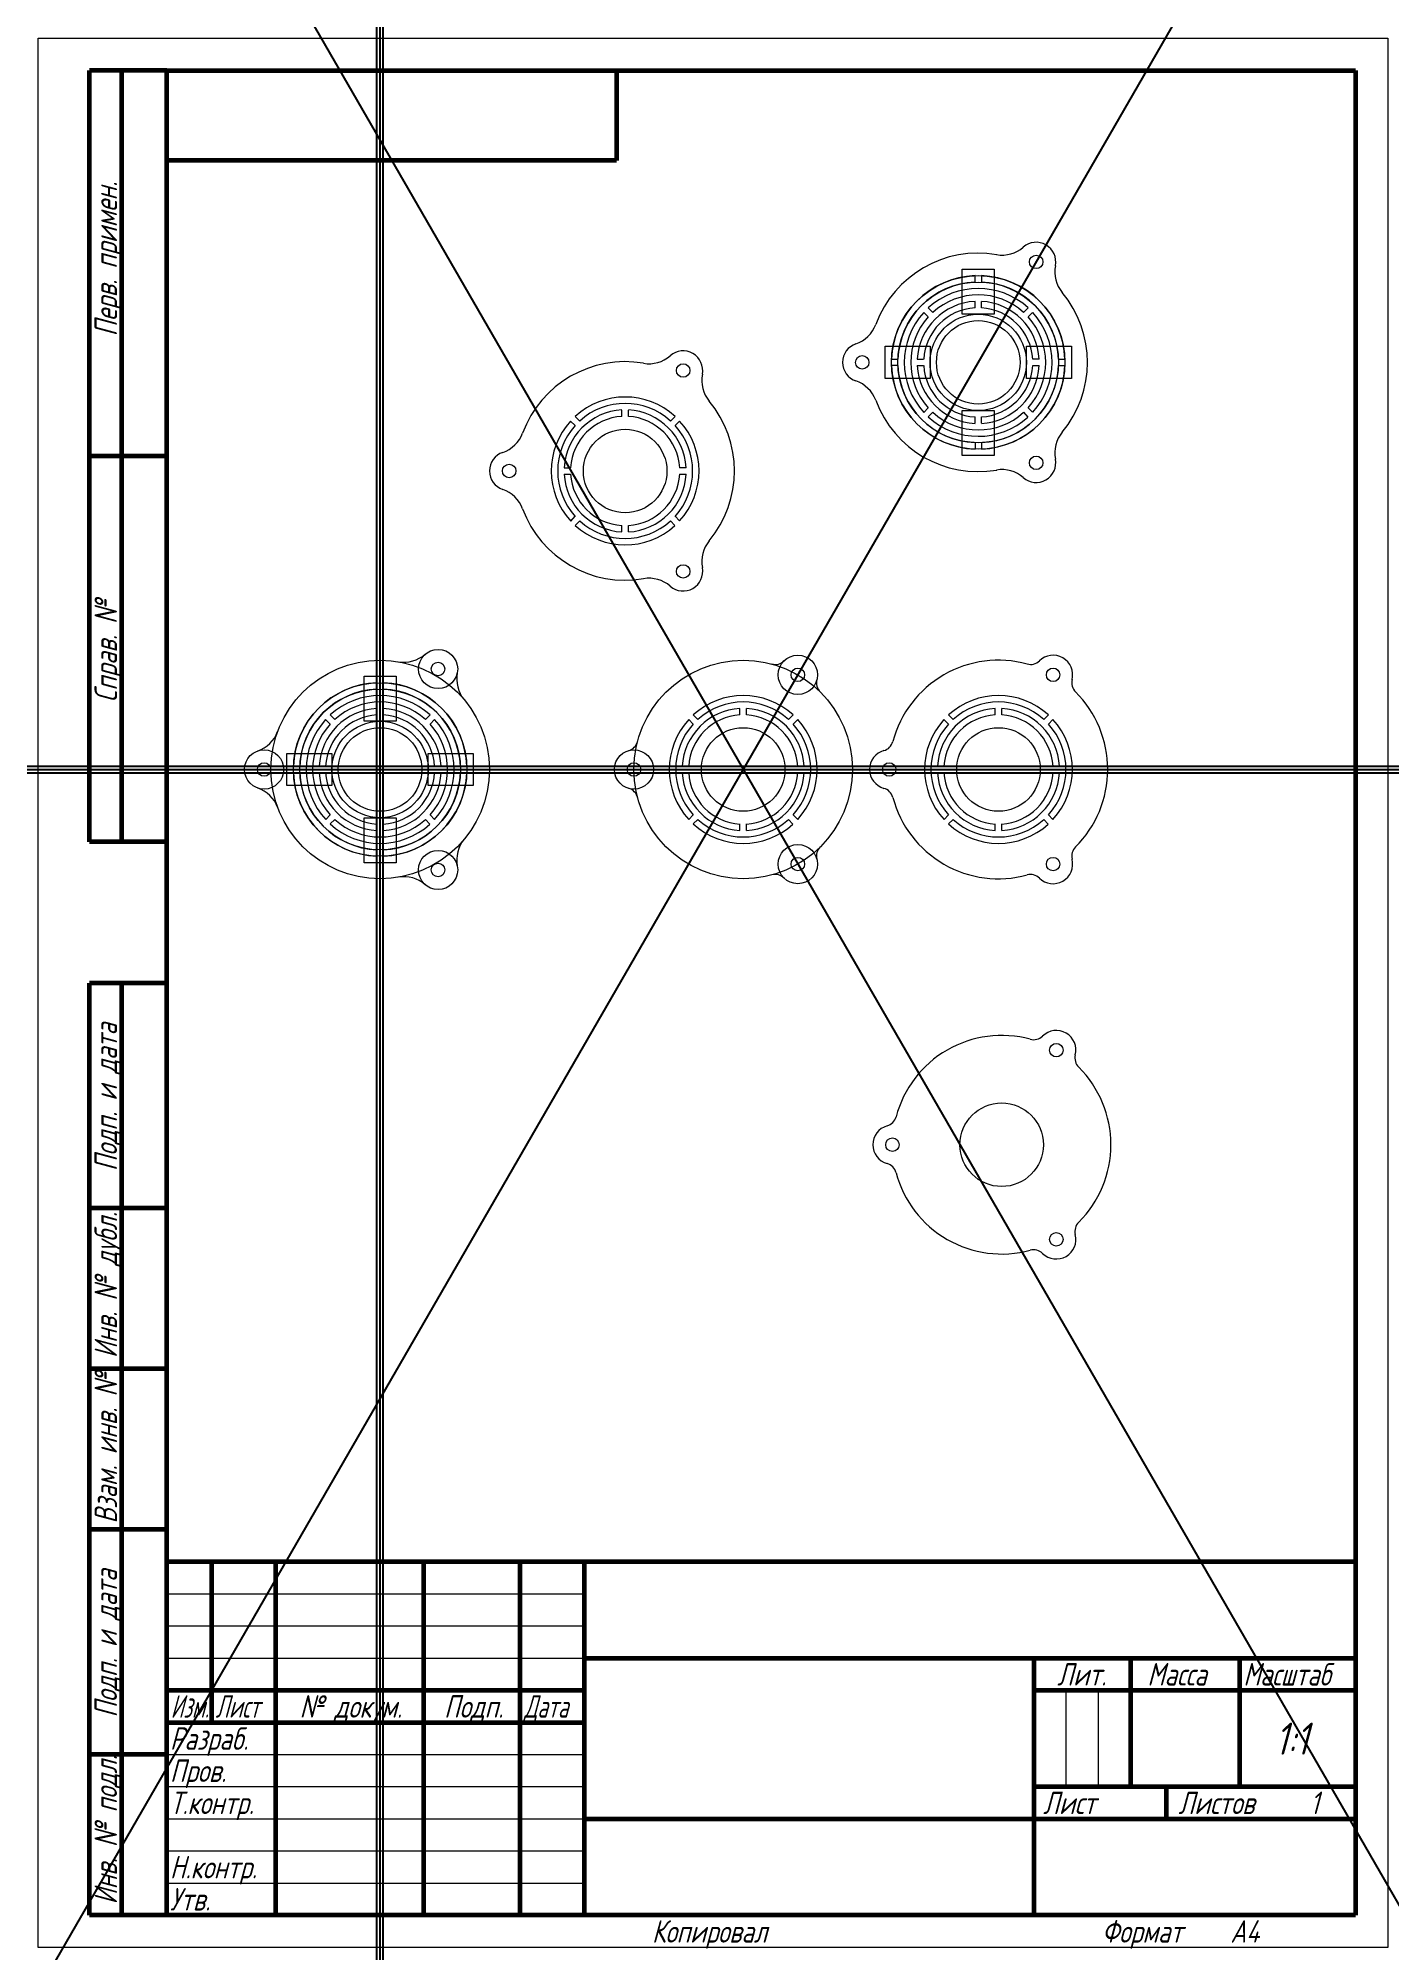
# Model space of a CAD drawing. Header units: millimetres. Extents: x 0 to 210, y 0 to 297.
import ezdxf

# ---------------------------------------------------------------- set-up
doc = ezdxf.new("R2010")
doc.units = ezdxf.units.MM
for name, pattern in [('K5LT_AUXILIARY', [0]), ('K5LT_BASIC', [0]), ('K5LT_THIN', [0])]:
    doc.linetypes.add(name, pattern=pattern)
doc.styles.add('KTEXTSTYLE', font='GOST_AU.SHX', dxfattribs={"width": 0.96, "height": 5})

# ---------------------------------------------------------------- blocks, each defined once
blk = doc.blocks.new('U0')
at = {"color": 232, "linetype": 'K5LT_AUXILIARY', "lineweight": 18, "true_color": 0xc52b79}
for p, q in [((50.7, 197.74), (55.7, 197.74)), ((50.7, 190.74), (50.7, 197.74)), ((55.7, 197.74), (55.7, 190.74)), ((55.7, 190.74), (50.7, 190.74))]:
    blk.add_line(p, q, dxfattribs=at)
blk = doc.blocks.new('U1')
at = {"color": 232, "linetype": 'K5LT_AUXILIARY', "lineweight": 18, "true_color": 0xc52b79}
for p, q in [((50.7, 175.74), (55.7, 175.74)), ((50.7, 168.74), (50.7, 175.74)), ((55.7, 175.74), (55.7, 168.74)), ((55.7, 168.74), (50.7, 168.74))]:
    blk.add_line(p, q, dxfattribs=at)
blk = doc.blocks.new('U2')
at = {"color": 232, "linetype": 'K5LT_AUXILIARY', "lineweight": 18, "true_color": 0xc52b79}
for p, q in [((60.7, 180.74), (60.7, 185.74)), ((60.7, 185.74), (67.7, 185.74)), ((67.7, 185.74), (67.7, 180.74)), ((67.7, 180.74), (60.7, 180.74))]:
    blk.add_line(p, q, dxfattribs=at)
blk = doc.blocks.new('U3')
at = {"color": 232, "linetype": 'K5LT_AUXILIARY', "lineweight": 18, "true_color": 0xc52b79}
for p, q in [((38.7, 180.74), (38.7, 185.74)), ((38.7, 185.74), (45.7, 185.74)), ((45.7, 185.74), (45.7, 180.74)), ((45.7, 180.74), (38.7, 180.74))]:
    blk.add_line(p, q, dxfattribs=at)
blk = doc.blocks.new('U4')
at = {"color": 232, "linetype": 'K5LT_AUXILIARY', "lineweight": 18, "true_color": 0xc52b79}
for p, q in [((143.77, 261.07), (148.77, 261.07)), ((143.77, 254.07), (143.77, 261.07)), ((148.77, 261.07), (148.77, 254.07)), ((148.77, 254.07), (143.77, 254.07))]:
    blk.add_line(p, q, dxfattribs=at)
blk = doc.blocks.new('U5')
at = {"color": 232, "linetype": 'K5LT_AUXILIARY', "lineweight": 18, "true_color": 0xc52b79}
for p, q in [((143.77, 239.07), (148.77, 239.07)), ((143.77, 232.07), (143.77, 239.07)), ((148.77, 239.07), (148.77, 232.07)), ((148.77, 232.07), (143.77, 232.07))]:
    blk.add_line(p, q, dxfattribs=at)
blk = doc.blocks.new('U6')
at = {"color": 232, "linetype": 'K5LT_AUXILIARY', "lineweight": 18, "true_color": 0xc52b79}
for p, q in [((153.77, 244.07), (153.77, 249.07)), ((153.77, 249.07), (160.77, 249.07)), ((160.77, 249.07), (160.77, 244.07)), ((160.77, 244.07), (153.77, 244.07))]:
    blk.add_line(p, q, dxfattribs=at)
blk = doc.blocks.new('U7')
at = {"color": 232, "linetype": 'K5LT_AUXILIARY', "lineweight": 18, "true_color": 0xc52b79}
for p, q in [((131.77, 244.07), (131.77, 249.07)), ((131.77, 249.07), (138.77, 249.07)), ((138.77, 249.07), (138.77, 244.07)), ((138.77, 244.07), (131.77, 244.07))]:
    blk.add_line(p, q, dxfattribs=at)
blk = doc.blocks.new('U8')
at = {"color": 7, "linetype": 'K5LT_THIN', "lineweight": 18}
for p, q in [((0, 0), (0, 297)), ((0, 297), (210, 297)), ((210, 297), (210, 0)), ((20, 55), (85, 55)), ((20, 50), (85, 50)), ((20, 45), (85, 45)), ((159.96, 25), (159.96, 40)), ((164.98, 25), (164.98, 40)), ((20, 30), (85, 30)), ((20, 25), (85, 25)), ((20, 20), (85, 20)), ((20, 15), (85, 15)), ((20, 10), (85, 10)), ((210, 0), (0, 0))]:
    blk.add_line(p, q, dxfattribs=at)
at = {"color": 150, "linetype": 'K5LT_BASIC', "lineweight": 60, "true_color": 0x0080ff}
for p, q in [((8, 172), (8, 292)), ((20, 292), (8, 292)), ((13, 172), (13, 292)), ((20, 5), (20, 292)), ((20, 292), (205, 292)), ((90, 292), (90, 278)), ((205, 292), (205, 5)), ((90, 278), (20, 278)), ((20, 232), (8, 232)), ((20, 172), (8, 172)), ((8, 5), (8, 150)), ((20, 150), (8, 150)), ((13, 5), (13, 150)), ((20, 115), (8, 115)), ((20, 90), (8, 90)), ((20, 65), (8, 65)), ((20, 60), (205, 60)), ((20, 5), (20, 60)), ((27, 35), (27, 60)), ((37, 5), (37, 60)), ((60, 5), (60, 60)), ((75, 5), (75, 60)), ((85, 5), (85, 60)), ((85, 45), (205, 45)), ((155, 5), (155, 45)), ((170, 25), (170, 45)), ((187, 25), (187, 45)), ((20, 40), (85, 40)), ((155, 40), (170, 40)), ((170, 40), (205, 40)), ((20, 35), (85, 35)), ((20, 30), (8, 30)), ((155, 25), (205, 25)), ((175.57, 20), (175.57, 25)), ((85, 20), (155, 20)), ((155, 20), (205, 20)), ((20, 5), (8, 5)), ((205, 5), (20, 5))]:
    blk.add_line(p, q, dxfattribs=at)
at = {"color": 7, "char_height": 3.5, "attachment_point": 1, "rotation": 90, "style": 'KTEXTSTYLE'}
for s, insert in [('\\H3.5;\\W0.965;\\Q15;\\Q15;Перв. примен.', (8.77, 250.61)), ('\\H3.5;\\W0.965;\\Q15;\\Q15;Справ. №', (8.77, 193.68)), ('\\H3.5;\\W0.965;\\Q15;\\Q15;Подп. и дата', (8.77, 120.75)), ('\\H3.5;\\W0.965;\\Q15;\\Q15;Инв. № дубл.', (8.77, 91.67)), ('\\H3.5;\\W0.965;\\Q15;\\Q15;Взам. инв. №', (8.77, 65.94)), ('\\H3.5;\\W0.965;\\Q15;\\Q15;Подп. и дата', (8.77, 35.75)), ('\\H3.5;\\W0.965;\\Q15;\\Q15;Инв. № подл.', (8.77, 6.67))]:
    blk.add_mtext(s, dxfattribs=dict(at, insert=insert))
at = {"color": 7, "attachment_point": 1, "style": 'KTEXTSTYLE'}
for s, insert, char_height in [('\\H3.5;\\W0.965;\\Q15;\\Q15;Лит.', (158.56, 44.23), 3.5), ('\\H3.5;\\W0.965;\\Q15;\\Q15;Масса', (172.58, 44.23), 3.5), ('\\H3.5;\\W0.965;\\Q15;\\Q15;\\W0.941;Масштаб', (187.52, 44.23), 3.5), ('\\H3.5;\\W0.965;\\Q15;\\Q15;\\W0.797;Изм.', (20.61, 39.23), 3.5), ('\\H3.5;\\W0.965;\\Q15;\\Q15;\\W0.807;Лист', (27.6, 39.23), 3.5), ('\\H3.5;\\W0.965;\\Q15;\\Q15;№ докум.', (40.67, 39.23), 3.5), ('\\H3.5;\\W0.965;\\Q15;\\Q15;Подп.', (63.15, 39.23), 3.5), ('\\H3.5;\\W0.965;\\Q15;\\Q15;\\W0.807;Дата', (75.6, 39.23), 3.5), ('\\H3.5;\\W0.965;\\Q15;\\Q15;Разраб.', (20.5, 34.23), 3.5), ('\\H3.5;\\W0.965;\\Q15;\\Q15;\\H5.00;1:1', (192.44, 34.97), 5), ('\\H3.5;\\W0.965;\\Q15;\\Q15;Пров.', (20.5, 29.23), 3.5), ('\\H3.5;\\W0.965;\\Q15;\\Q15;Т.контр.', (20.5, 24.23), 3.5), ('\\H3.5;\\W0.965;\\Q15;\\Q15;Лист', (156.36, 24.23), 3.5), ('\\H3.5;\\W0.965;\\Q15;\\Q15;Листов', (177.41, 24.23), 3.5), ('\\H3.5;\\W0.965;\\Q15;\\Q15;1', (197.91, 24.23), 3.5), ('\\H3.5;\\W0.965;\\Q15;\\Q15;Н.контр.', (20.5, 14.23), 3.5), ('\\H3.5;\\W0.965;\\Q15;\\Q15;Утв.', (20.5, 9.23), 3.5), ('\\H3.5;\\W0.965;\\Q15;\\Q15;Копировал', (95.5, 4.23), 3.5), ('\\H3.5;\\W0.965;\\Q15;\\Q15;Формат', (165.5, 4.23), 3.5), ('\\H3.5;\\W0.965;\\Q15;\\Q15;A4', (185.5, 4.23), 3.5)]:
    blk.add_mtext(s, dxfattribs=dict(at, insert=insert, char_height=char_height))

msp = doc.modelspace()

# ---------------------------------------------------------------- linework, layer by layer
at = {"color": 7, "linetype": 'K5LT_THIN', "lineweight": 18}
for p, q in [((145.77, 259.06), (145.77, 260.06)), ((146.77, 260.06), (146.77, 259.06)), ((145.77, 255.06), (145.77, 256.06)), ((146.77, 255.06), (146.77, 256.06)), ((137.79, 254.34), (138.5, 253.63)), ((138.49, 255.05), (139.2, 254.34)), ((154.04, 255.05), (153.33, 254.34)), ((154.74, 254.34), (154.03, 253.63)), ((132.77, 247.07), (133.78, 247.07)), ((136.78, 247.07), (137.78, 247.07)), ((155.75, 247.07), (154.75, 247.07)), ((158.76, 247.07), (159.76, 247.07)), ((133.78, 246.07), (132.77, 246.07)), ((136.78, 246.07), (137.78, 246.07)), ((154.75, 246.07), (155.75, 246.07)), ((158.76, 246.07), (159.76, 246.07)), ((83.56, 238.16), (84.26, 237.45)), ((90.83, 238.16), (90.83, 239.16)), ((91.83, 238.16), (91.83, 239.16)), ((99.1, 238.16), (98.39, 237.45)), ((137.81, 238.77), (138.5, 239.51)), ((138.49, 238.09), (139.2, 238.8)), ((145.77, 237.09), (145.77, 238.09)), ((146.77, 237.09), (146.77, 238.09)), ((153.33, 238.8), (154, 238.06)), ((154.03, 239.51), (154.74, 238.8)), ((82.85, 237.45), (83.56, 236.74)), ((99.81, 237.45), (99.1, 236.74)), ((145.77, 234.08), (145.77, 233.08)), ((146.77, 234.08), (146.77, 233.08)), ((81.84, 230.18), (82.84, 230.18)), ((81.84, 229.18), (82.84, 229.18)), ((100.81, 230.18), (99.81, 230.18)), ((99.81, 229.18), (100.81, 229.18)), ((82.88, 221.88), (83.56, 222.62)), ((83.56, 221.2), (84.26, 221.91)), ((90.83, 220.19), (90.83, 221.19)), ((91.83, 220.19), (91.83, 221.19)), ((98.39, 221.91), (99.06, 221.17)), ((99.1, 222.62), (99.81, 221.91)), ((52.7, 195.73), (52.7, 196.73)), ((53.7, 196.73), (53.7, 195.73)), ((44.72, 191.01), (45.43, 190.3)), ((45.43, 191.72), (46.14, 191.01)), ((52.7, 191.73), (52.7, 192.73)), ((53.7, 191.73), (53.7, 192.73)), ((60.97, 191.72), (60.26, 191.01)), ((61.68, 191.01), (60.97, 190.3)), ((101.22, 191.01), (101.93, 190.3)), ((101.93, 191.72), (102.64, 191.01)), ((109.2, 191.73), (109.2, 192.73)), ((110.2, 191.73), (110.2, 192.73)), ((117.47, 191.72), (116.76, 191.01)), ((118.18, 191.01), (117.47, 190.3)), ((140.94, 191.01), (141.65, 190.3)), ((141.65, 191.72), (142.36, 191.01)), ((148.92, 191.73), (148.92, 192.73)), ((149.92, 191.73), (149.92, 192.73)), ((157.19, 191.72), (156.48, 191.01)), ((157.9, 191.01), (157.19, 190.3)), ((39.71, 183.74), (40.71, 183.74)), ((40.71, 182.74), (39.71, 182.74)), ((43.71, 183.74), (44.71, 183.74)), ((43.71, 182.74), (44.71, 182.74)), ((62.69, 183.74), (61.68, 183.74)), ((61.68, 182.74), (62.69, 182.74)), ((65.69, 183.74), (66.69, 183.74)), ((65.69, 182.74), (66.69, 182.74)), ((100.21, 183.74), (101.22, 183.74)), ((100.21, 182.74), (101.22, 182.74)), ((119.19, 183.74), (118.19, 183.74)), ((118.19, 182.74), (119.19, 182.74)), ((139.93, 183.74), (140.93, 183.74)), ((139.93, 182.74), (140.93, 182.74)), ((158.91, 183.74), (157.9, 183.74)), ((157.9, 182.74), (158.91, 182.74)), ((44.75, 175.44), (45.43, 176.18)), ((45.43, 174.76), (46.14, 175.47)), ((60.26, 175.47), (60.93, 174.73)), ((60.97, 176.18), (61.68, 175.47)), ((101.25, 175.44), (101.93, 176.18)), ((101.93, 174.76), (102.64, 175.47)), ((116.76, 175.47), (117.44, 174.73)), ((117.47, 176.18), (118.18, 175.47)), ((140.97, 175.44), (141.65, 176.18)), ((141.65, 174.76), (142.36, 175.47)), ((156.48, 175.47), (157.15, 174.73)), ((157.19, 176.18), (157.9, 175.47)), ((52.7, 173.75), (52.7, 174.76)), ((53.7, 173.75), (53.7, 174.76)), ((109.2, 173.75), (109.2, 174.76)), ((110.2, 173.75), (110.2, 174.76)), ((148.92, 173.75), (148.92, 174.76)), ((149.92, 173.75), (149.92, 174.76)), ((52.7, 170.75), (52.7, 169.75)), ((53.7, 170.75), (53.7, 169.75))]:
    msp.add_line(p, q, dxfattribs=at)
at = {"color": 232, "true_color": 0xc52b79}
for p, direction in [((109.7, 183.24), (0.5, 0.866025)), ((109.7, 183.24), (0.5, -0.866025)), ((52.7, 192.73), (0, 1)), ((53.2, 183.24), (0, 1)), ((53.7, 192.73), (0, 1)), ((43.71, 183.74), (1, 0)), ((109.7, 183.24), (1, 0)), ((43.71, 182.74), (1, 0))]:
    msp.add_xline(p, direction, dxfattribs=at)
at = {"color": 7, "linetype": 'K5LT_THIN', "lineweight": 18}
for centre, radius in [((155.29, 262.2), 1.05), ((146.27, 246.57), 6.5), ((128.22, 246.57), 1.05), ((100.35, 245.31), 1.05), ((91.33, 229.68), 6.5), ((155.29, 230.94), 1.05), ((73.28, 229.68), 1.05), ((100.35, 214.05), 1.05), ((53.2, 183.24), 17), ((62.22, 198.87), 3.05), ((62.22, 198.87), 1.05), ((109.7, 183.24), 17), ((118.2, 197.96), 3.05), ((118.2, 197.96), 1.05), ((157.92, 197.96), 1.05), ((53.2, 183.24), 6.5), ((109.7, 183.24), 6.5), ((149.42, 183.24), 6.5), ((35.15, 183.24), 3.05), ((35.15, 183.24), 1.05), ((92.7, 183.24), 3.05), ((92.7, 183.24), 1.05), ((132.42, 183.24), 1.05), ((62.22, 167.61), 3.05), ((118.2, 168.52), 3.05), ((118.2, 168.52), 1.05), ((157.92, 168.52), 1.05), ((62.22, 167.61), 1.05), ((158.42, 139.58), 1.05), ((149.92, 124.86), 6.5), ((132.92, 124.86), 1.05), ((158.42, 110.14), 1.05)]:
    msp.add_circle(centre, radius, dxfattribs=at)
at = {"color": 232, "linetype": 'K5LT_AUXILIARY', "lineweight": 18, "true_color": 0xc52b79}
for centre, radius in [((146.27, 246.57), 13.5), ((146.27, 246.57), 12.5), ((146.27, 246.57), 7.5), ((53.2, 183.24), 13.5), ((53.2, 183.24), 12.5), ((53.2, 183.24), 7.5)]:
    msp.add_circle(centre, radius, dxfattribs=at)
at = {"color": 7, "linetype": 'K5LT_THIN', "lineweight": 18}
for centre, radius, start, end in [((155.29, 262.2), 3.05, 348.7465, 131.2535), ((146.27, 246.57), 17, 80.2732, 159.7268), ((149.98, 268.26), 5, 260.2732, 311.2535), ((163.19, 260.63), 5, 168.7465, 219.7268), ((146.27, 246.57), 13.5, 92.1226, 177.8774), ((146.27, 246.57), 12.5, 92.2924, 177.7076), ((146.27, 246.57), 13.5, 2.1226, 87.8774), ((146.27, 246.57), 12.5, 2.2924, 87.7076), ((146.27, 246.57), 9.5, 93.017, 176.983), ((146.27, 246.57), 11.5, 47.4919, 132.5081), ((146.27, 246.57), 10.5, 47.7294, 132.2706), ((146.27, 246.57), 9.5, 3.017, 86.983), ((146.27, 246.57), 17, 320.2732, 39.7268), ((146.27, 246.57), 11.5, 137.4919, 222.7076), ((146.27, 246.57), 10.5, 137.7294, 222.2706), ((146.27, 246.57), 8.5, 93.3723, 176.6277), ((146.27, 246.57), 8.5, 3.3723, 86.6277), ((146.27, 246.57), 10.5, 317.7294, 42.2706), ((146.27, 246.57), 11.5, 317.4919, 42.5081), ((125.63, 254.2), 5, 288.7465, 339.7268), ((95.04, 251.36), 5, 260.2732, 311.2535), ((100.35, 245.31), 3.05, 348.7465, 131.2535), ((128.22, 246.57), 3.05, 108.7465, 251.2535), ((91.33, 229.68), 17, 80.2732, 159.7268), ((108.25, 243.74), 5, 168.7465, 219.7268), ((146.27, 246.57), 13.5, 182.1226, 267.8774), ((146.27, 246.57), 12.5, 182.2924, 267.7076), ((146.27, 246.57), 9.5, 183.017, 266.983), ((146.27, 246.57), 8.5, 183.3723, 266.6277), ((146.27, 246.57), 8.5, 273.3723, 356.6277), ((146.27, 246.57), 9.5, 273.017, 356.983), ((146.27, 246.57), 12.5, 272.2924, 357.7076), ((146.27, 246.57), 13.5, 272.1226, 357.8774), ((91.33, 229.68), 11.5, 47.4919, 132.5081), ((125.63, 238.95), 5, 20.2732, 71.2535), ((91.33, 229.68), 9.5, 93.017, 176.983), ((91.33, 229.68), 8.5, 93.3723, 176.6277), ((91.33, 229.68), 10.5, 47.7294, 132.2706), ((91.33, 229.68), 9.5, 3.017, 86.983), ((91.33, 229.68), 8.5, 3.3723, 86.6277), ((91.33, 229.68), 17, 320.2732, 39.7268), ((146.27, 246.57), 17, 200.2732, 279.7268), ((146.27, 246.57), 11.5, 227.4919, 312.2706), ((146.27, 246.57), 10.5, 227.7294, 312.2706), ((70.69, 237.3), 5, 288.7465, 339.7268), ((91.33, 229.68), 11.5, 137.4919, 222.7076), ((91.33, 229.68), 10.5, 137.7294, 222.2706), ((91.33, 229.68), 10.5, 317.7294, 42.2706), ((91.33, 229.68), 11.5, 317.4919, 42.5081), ((163.19, 232.51), 5, 140.2732, 191.2535), ((73.28, 229.68), 3.05, 108.7465, 251.2535), ((91.33, 229.68), 9.5, 183.017, 266.983), ((91.33, 229.68), 8.5, 183.3723, 266.6277), ((91.33, 229.68), 8.5, 273.3723, 356.6277), ((91.33, 229.68), 9.5, 273.017, 356.983), ((149.98, 224.89), 5, 48.7465, 99.7268), ((155.29, 230.94), 3.05, 228.7465, 11.2535), ((70.69, 222.06), 5, 20.2732, 71.2535), ((91.33, 229.68), 17, 200.2732, 279.7268), ((91.33, 229.68), 11.5, 227.4919, 312.2706), ((91.33, 229.68), 10.5, 227.7294, 312.2706), ((108.25, 215.62), 5, 140.2732, 191.2535), ((100.35, 214.05), 3.05, 228.7465, 11.2535), ((95.04, 207.99), 5, 48.7465, 99.7268), ((56.92, 204.93), 5, 260.2732, 311.2535), ((114.68, 201.58), 2, 254.8244, 314.2877), ((149.42, 183.24), 17, 74.8244, 165.1756), ((154.39, 201.58), 2, 254.8244, 314.2877), ((157.92, 197.96), 3.05, 345.7123, 134.2877), ((53.2, 183.24), 13.5, 92.1226, 177.8774), ((53.2, 183.24), 13.5, 2.1226, 87.8774), ((70.12, 197.3), 5, 168.7465, 219.7268), ((123.1, 196.72), 2, 165.7123, 225.1756), ((162.81, 196.72), 2, 165.7123, 225.1756), ((53.2, 183.24), 12.5, 92.2924, 177.7076), ((53.2, 183.24), 11.5, 47.4919, 132.5081), ((53.2, 183.24), 10.5, 47.7294, 132.2706), ((53.2, 183.24), 12.5, 2.2924, 87.7076), ((109.7, 183.24), 11.5, 47.4919, 132.5081), ((109.7, 183.24), 10.5, 47.7294, 132.2706), ((149.42, 183.24), 11.5, 47.4919, 132.5081), ((149.42, 183.24), 10.5, 47.7294, 132.2706), ((149.42, 183.24), 17, 314.8244, 45.1756), ((53.2, 183.24), 11.5, 137.4919, 222.7076), ((53.2, 183.24), 10.5, 137.7294, 222.2706), ((53.2, 183.24), 9.5, 93.017, 176.983), ((53.2, 183.24), 8.5, 93.3723, 176.6277), ((53.2, 183.24), 9.5, 3.017, 86.983), ((53.2, 183.24), 8.5, 3.3723, 86.6277), ((53.2, 183.24), 10.5, 317.7294, 42.2706), ((53.2, 183.24), 11.5, 317.4919, 42.5081), ((109.7, 183.24), 11.5, 137.4919, 222.7076), ((109.7, 183.24), 10.5, 137.7294, 222.2706), ((109.7, 183.24), 9.5, 93.017, 176.983), ((109.7, 183.24), 8.5, 93.3723, 176.6277), ((109.7, 183.24), 9.5, 3.017, 86.983), ((109.7, 183.24), 8.5, 3.3723, 86.6277), ((109.7, 183.24), 10.5, 317.7294, 42.2706), ((109.7, 183.24), 11.5, 317.4919, 42.5081), ((149.42, 183.24), 11.5, 137.4919, 222.7076), ((149.42, 183.24), 10.5, 137.7294, 222.2706), ((149.42, 183.24), 9.5, 93.017, 176.983), ((149.42, 183.24), 8.5, 93.3723, 176.6277), ((149.42, 183.24), 9.5, 3.017, 86.983), ((149.42, 183.24), 8.5, 3.3723, 86.6277), ((149.42, 183.24), 10.5, 317.7294, 42.2706), ((149.42, 183.24), 11.5, 317.4919, 42.5081), ((32.56, 190.86), 5, 288.7465, 339.7268), ((91.33, 188.1), 2, 285.7123, 345.1756), ((131.05, 188.1), 2, 285.7123, 345.1756), ((132.42, 183.24), 3.05, 105.7123, 254.2877), ((53.2, 183.24), 13.5, 182.1226, 267.8774), ((53.2, 183.24), 12.5, 182.2924, 267.7076), ((53.2, 183.24), 9.5, 183.017, 266.983), ((53.2, 183.24), 8.5, 183.3723, 266.6277), ((53.2, 183.24), 8.5, 273.3723, 356.6277), ((53.2, 183.24), 9.5, 273.017, 356.983), ((53.2, 183.24), 12.5, 272.2924, 357.7076), ((53.2, 183.24), 13.5, 272.1226, 357.8774), ((109.7, 183.24), 9.5, 183.017, 266.983), ((109.7, 183.24), 8.5, 183.3723, 266.6277), ((109.7, 183.24), 8.5, 273.3723, 356.6277), ((109.7, 183.24), 9.5, 273.017, 356.983), ((149.42, 183.24), 9.5, 183.017, 266.983), ((149.42, 183.24), 8.5, 183.3723, 266.6277), ((149.42, 183.24), 8.5, 273.3723, 356.6277), ((149.42, 183.24), 9.5, 273.017, 356.983), ((32.56, 175.62), 5, 20.2732, 71.2535), ((91.33, 178.38), 2, 14.8244, 74.2877), ((131.05, 178.38), 2, 14.8244, 74.2877), ((149.42, 183.24), 17, 194.8244, 285.1756), ((53.2, 183.24), 10.5, 227.7294, 312.2706), ((109.7, 183.24), 10.5, 227.7294, 312.2706), ((149.42, 183.24), 10.5, 227.7294, 312.2706), ((53.2, 183.24), 11.5, 227.4919, 312.2706), ((109.7, 183.24), 11.5, 227.4919, 312.2706), ((149.42, 183.24), 11.5, 227.4919, 312.2706), ((70.12, 169.18), 5, 140.2732, 191.2535), ((123.1, 169.77), 2, 134.8244, 194.2877), ((162.81, 169.77), 2, 134.8244, 194.2877), ((56.92, 161.56), 5, 48.7465, 99.7268), ((114.68, 164.9), 2, 45.7123, 105.1756), ((154.39, 164.9), 2, 45.7123, 105.1756), ((157.92, 168.52), 3.05, 225.7123, 14.2877), ((149.92, 124.86), 17, 74.8244, 165.1756), ((154.89, 143.2), 2, 254.8244, 314.2877), ((158.42, 139.58), 3.05, 345.7123, 134.2877), ((163.31, 138.34), 2, 165.7123, 225.1756), ((149.92, 124.86), 17, 314.8244, 45.1756), ((131.55, 129.72), 2, 285.7123, 345.1756), ((132.92, 124.86), 3.05, 105.7123, 254.2877), ((131.55, 120), 2, 14.8244, 74.2877), ((149.92, 124.86), 17, 194.8244, 285.1756), ((158.42, 110.14), 3.05, 225.7123, 14.2877), ((163.31, 111.39), 2, 134.8244, 194.2877), ((154.89, 106.52), 2, 45.7123, 105.1756)]:
    msp.add_arc(centre, radius, start, end, dxfattribs=at)

# ---------------------------------------------------------------- block references
for name in ['U8', 'U4', 'U7', 'U6', 'U5', 'U0', 'U3', 'U2', 'U1']:
    msp.add_blockref(name, (0, 0))

doc.saveas('drawing.dxf')
